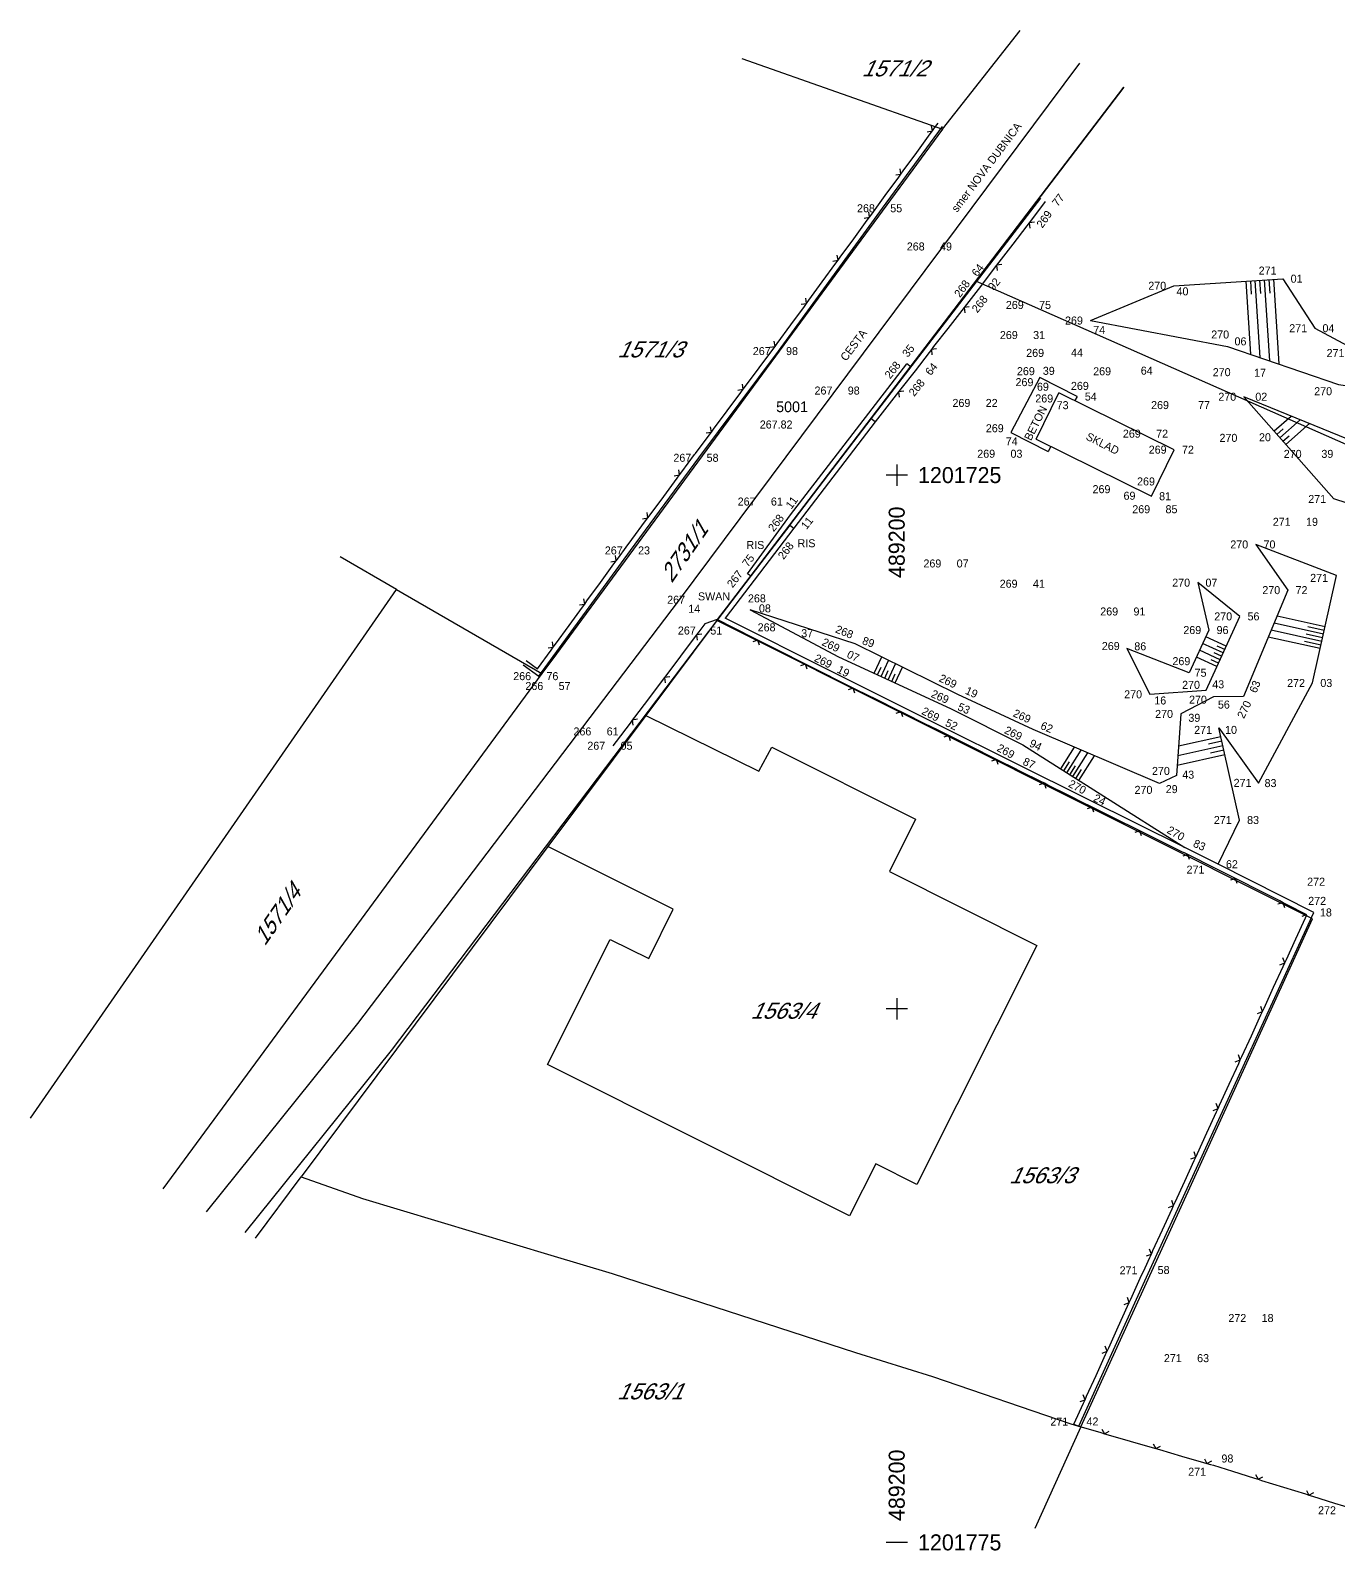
# Model space of a CAD drawing. Extents: x -489240.6 to -489147.5, y -1201783.9 to -1201704.2.
# Drawn here: x -489240.6 to -489179.3, y -1201775.4 to -1201704.2 of the extents above; entities that cross this region are included whole.
import ezdxf
from ezdxf.enums import TextEntityAlignment as Align

# ---------------------------------------------------------------- set-up
doc = ezdxf.new("R2010")
doc.units = 0
for name, pattern in [('4230', [0]), ('BODKOCIARKOVANA_2', [0]), ('DASHDOT', [0])]:
    doc.linetypes.add(name, pattern=pattern)
for name, color, linetype in [('10', 7, 'CONTINUOUS'), ('2', 7, 'CONTINUOUS'), ('21', 7, 'CONTINUOUS'), ('22', 7, 'CONTINUOUS'), ('30', 7, 'CONTINUOUS'), ('33', 7, 'CONTINUOUS'), ('34', 7, 'CONTINUOUS'), ('6', 7, 'CONTINUOUS')]:
    doc.layers.add(name, color=color, linetype=linetype)

msp = doc.modelspace()

# ---------------------------------------------------------------- linework, layer by layer
at = {"layer": '21', "color": 0, "linetype": 'CONTINUOUS'}
for p, q in [((-489198.327, -1201708.877), (-489198.363, -1201708.631)), ((-489198.327, -1201708.877), (-489198.222, -1201708.734)), ((-489198.222, -1201708.734), (-489198.064, -1201708.517)), ((-489199.063, -1201709.887), (-489198.431, -1201709.021)), ((-489198.573, -1201708.917), (-489198.327, -1201708.877)), ((-489198.431, -1201709.021), (-489198.327, -1201708.877)), ((-489199.695, -1201710.754), (-489199.063, -1201709.887)), ((-489199.8, -1201710.897), (-489199.837, -1201710.65)), ((-489199.8, -1201710.897), (-489199.695, -1201710.754)), ((-489200.537, -1201711.907), (-489199.905, -1201711.04)), ((-489200.046, -1201710.937), (-489199.8, -1201710.897)), ((-489199.905, -1201711.04), (-489199.8, -1201710.897)), ((-489201.169, -1201712.773), (-489200.537, -1201711.907)), ((-489193.04, -1201712.19), (-489193.692, -1201713.042)), ((-489201.519, -1201712.957), (-489201.273, -1201712.917)), ((-489201.378, -1201713.06), (-489201.273, -1201712.917)), ((-489201.273, -1201712.917), (-489201.31, -1201712.67)), ((-489201.273, -1201712.917), (-489201.169, -1201712.773)), ((-489202.01, -1201713.927), (-489201.378, -1201713.06)), ((-489193.908, -1201713.323), (-489194.56, -1201714.175)), ((-489193.8, -1201713.182), (-489193.908, -1201713.323)), ((-489193.692, -1201713.042), (-489193.8, -1201713.182)), ((-489193.553, -1201713.148), (-489193.8, -1201713.182)), ((-489193.8, -1201713.182), (-489193.769, -1201713.43)), ((-489202.642, -1201714.793), (-489202.01, -1201713.927)), ((-489194.56, -1201714.175), (-489195.212, -1201715.026)), ((-489203.483, -1201715.946), (-489202.851, -1201715.08)), ((-489202.993, -1201714.977), (-489202.747, -1201714.936)), ((-489202.851, -1201715.08), (-489202.747, -1201714.936)), ((-489202.747, -1201714.936), (-489202.783, -1201714.69)), ((-489202.747, -1201714.936), (-489202.642, -1201714.793)), ((-489195.212, -1201715.026), (-489195.32, -1201715.167)), ((-489195.073, -1201715.133), (-489195.32, -1201715.167)), ((-489195.428, -1201715.308), (-489196.08, -1201716.16)), ((-489195.32, -1201715.167), (-489195.428, -1201715.308)), ((-489195.32, -1201715.167), (-489195.289, -1201715.415)), ((-489204.115, -1201716.813), (-489203.483, -1201715.946)), ((-489204.956, -1201717.966), (-489204.324, -1201717.1)), ((-489204.466, -1201716.996), (-489204.22, -1201716.956)), ((-489204.324, -1201717.1), (-489204.22, -1201716.956)), ((-489204.22, -1201716.956), (-489204.257, -1201716.71)), ((-489204.22, -1201716.956), (-489204.115, -1201716.813)), ((-489196.954, -1201717.288), (-489197.611, -1201718.136)), ((-489196.845, -1201717.148), (-489196.954, -1201717.288)), ((-489196.737, -1201717.008), (-489196.845, -1201717.148)), ((-489196.598, -1201717.115), (-489196.845, -1201717.148)), ((-489196.845, -1201717.148), (-489196.816, -1201717.395)), ((-489205.589, -1201718.833), (-489204.956, -1201717.966)), ((-489197.611, -1201718.136), (-489198.268, -1201718.984)), ((-489206.439, -1201719.979), (-489205.798, -1201719.119)), ((-489205.693, -1201718.976), (-489205.73, -1201718.729)), ((-489205.693, -1201718.976), (-489205.589, -1201718.833)), ((-489198.485, -1201719.264), (-489199.142, -1201720.112)), ((-489198.377, -1201719.124), (-489198.485, -1201719.264)), ((-489198.268, -1201718.984), (-489198.377, -1201719.124)), ((-489198.13, -1201719.091), (-489198.377, -1201719.124)), ((-489198.377, -1201719.124), (-489198.347, -1201719.372)), ((-489207.079, -1201720.84), (-489206.439, -1201719.979)), ((-489199.142, -1201720.112), (-489199.799, -1201720.96)), ((-489199.325, -1201719.938), (-489199.52, -1201719.79)), ((-489207.185, -1201720.982), (-489207.219, -1201720.735)), ((-489207.185, -1201720.982), (-489207.079, -1201720.84)), ((-489207.931, -1201721.985), (-489207.291, -1201721.125)), ((-489207.431, -1201721.02), (-489207.185, -1201720.982)), ((-489207.291, -1201721.125), (-489207.185, -1201720.982)), ((-489200.017, -1201721.241), (-489200.674, -1201722.088)), ((-489199.908, -1201721.1), (-489200.017, -1201721.241)), ((-489199.799, -1201720.96), (-489199.908, -1201721.1)), ((-489199.661, -1201721.067), (-489199.908, -1201721.1)), ((-489199.908, -1201721.1), (-489199.878, -1201721.348)), ((-489191.55, -1201721.32), (-489191.65, -1201721.511)), ((-489208.571, -1201722.846), (-489207.931, -1201721.985)), ((-489200.674, -1201722.088), (-489201.002, -1201722.512)), ((-489208.923, -1201723.026), (-489208.677, -1201722.988)), ((-489208.783, -1201723.13), (-489208.677, -1201722.988)), ((-489208.677, -1201722.988), (-489208.712, -1201722.741)), ((-489208.677, -1201722.988), (-489208.571, -1201722.846)), ((-489201.002, -1201722.512), (-489204.81, -1201727.49)), ((-489201.002, -1201722.512), (-489201.2, -1201722.36)), ((-489209.423, -1201723.991), (-489208.783, -1201723.13)), ((-489192.78, -1201723.661), (-489192.9, -1201723.89)), ((-489210.413, -1201725.034), (-489210.167, -1201724.996)), ((-489210.272, -1201725.138), (-489210.167, -1201724.996)), ((-489210.167, -1201724.996), (-489210.202, -1201724.749)), ((-489210.167, -1201724.996), (-489210.061, -1201724.853)), ((-489210.91, -1201726.001), (-489210.272, -1201725.138)), ((-489211.548, -1201726.863), (-489210.91, -1201726.001)), ((-489212.397, -1201728.011), (-489211.759, -1201727.148)), ((-489211.9, -1201727.044), (-489211.653, -1201727.006)), ((-489211.759, -1201727.148), (-489211.653, -1201727.006)), ((-489211.653, -1201727.006), (-489211.688, -1201726.759)), ((-489211.653, -1201727.006), (-489211.548, -1201726.863)), ((-489205.01, -1201727.34), (-489208.41, -1201731.77)), ((-489204.81, -1201727.49), (-489208.03, -1201731.7)), ((-489205.01, -1201727.34), (-489204.81, -1201727.49)), ((-489213.871, -1201730.029), (-489213.24, -1201729.163)), ((-489213.381, -1201729.059), (-489213.135, -1201729.019)), ((-489213.24, -1201729.163), (-489213.135, -1201729.019)), ((-489213.135, -1201729.019), (-489213.172, -1201728.773)), ((-489213.135, -1201729.019), (-489213.031, -1201728.876)), ((-489214.503, -1201730.896), (-489213.871, -1201730.029)), ((-489206.841, -1201729.726), (-489206.98, -1201729.62)), ((-489214.607, -1201731.04), (-489214.644, -1201730.793)), ((-489215.343, -1201732.05), (-489214.712, -1201731.183)), ((-489214.853, -1201731.08), (-489214.607, -1201731.04)), ((-489214.712, -1201731.183), (-489214.607, -1201731.04)), ((-489214.607, -1201731.04), (-489214.503, -1201730.896)), ((-489215.975, -1201732.917), (-489215.343, -1201732.05)), ((-489207.617, -1201732.17), (-489208.41, -1201731.77)), ((-489206.659, -1201732.652), (-489207.617, -1201732.17)), ((-489216.079, -1201733.061), (-489216.116, -1201732.814)), ((-489216.079, -1201733.061), (-489215.975, -1201732.917)), ((-489209.476, -1201732.627), (-489210.122, -1201733.483)), ((-489209.369, -1201732.486), (-489209.476, -1201732.627)), ((-489209.262, -1201732.344), (-489209.369, -1201732.486)), ((-489209.123, -1201732.449), (-489209.369, -1201732.486)), ((-489209.369, -1201732.486), (-489209.336, -1201732.733)), ((-489206.501, -1201732.732), (-489206.738, -1201732.809)), ((-489206.501, -1201732.732), (-489206.659, -1201732.652)), ((-489206.421, -1201732.968), (-489206.501, -1201732.732)), ((-489206.342, -1201732.812), (-489206.501, -1201732.732)), ((-489205.385, -1201733.295), (-489206.342, -1201732.812)), ((-489216.815, -1201734.071), (-489216.184, -1201733.204)), ((-489216.325, -1201733.101), (-489216.079, -1201733.061)), ((-489216.184, -1201733.204), (-489216.079, -1201733.061)), ((-489210.122, -1201733.483), (-489210.768, -1201734.339)), ((-489204.427, -1201733.778), (-489205.385, -1201733.295)), ((-489217.492, -1201733.888), (-489216.76, -1201734.42)), ((-489217.344, -1201733.685), (-489216.815, -1201734.071)), ((-489210.768, -1201734.339), (-489210.875, -1201734.481)), ((-489204.268, -1201733.858), (-489204.506, -1201733.934)), ((-489204.268, -1201733.858), (-489204.427, -1201733.778)), ((-489204.189, -1201734.094), (-489204.268, -1201733.858)), ((-489204.11, -1201733.937), (-489204.268, -1201733.858)), ((-489203.152, -1201734.42), (-489204.11, -1201733.937)), ((-489210.982, -1201734.623), (-489211.628, -1201735.479)), ((-489210.875, -1201734.481), (-489210.982, -1201734.623)), ((-489210.629, -1201734.445), (-489210.875, -1201734.481)), ((-489210.875, -1201734.481), (-489210.843, -1201734.728)), ((-489202.033, -1201734.978), (-489202.27, -1201735.055)), ((-489202.033, -1201734.978), (-489202.192, -1201734.899)), ((-489201.953, -1201735.213), (-489202.033, -1201734.978)), ((-489201.875, -1201735.057), (-489202.033, -1201734.978)), ((-489200.915, -1201735.535), (-489201.875, -1201735.057)), ((-489211.628, -1201735.479), (-489212.274, -1201736.335)), ((-489199.955, -1201736.013), (-489200.915, -1201735.535)), ((-489212.381, -1201736.476), (-489212.488, -1201736.618)), ((-489212.274, -1201736.335), (-489212.381, -1201736.476)), ((-489212.135, -1201736.44), (-489212.381, -1201736.476)), ((-489212.381, -1201736.476), (-489212.349, -1201736.723)), ((-489199.796, -1201736.092), (-489200.033, -1201736.17)), ((-489199.796, -1201736.092), (-489199.955, -1201736.013)), ((-489199.715, -1201736.328), (-489199.796, -1201736.092)), ((-489199.637, -1201736.171), (-489199.796, -1201736.092)), ((-489198.677, -1201736.649), (-489199.637, -1201736.171)), ((-489212.488, -1201736.618), (-489213.135, -1201737.474)), ((-489197.558, -1201737.207), (-489197.795, -1201737.284)), ((-489197.558, -1201737.207), (-489197.717, -1201737.128)), ((-489197.477, -1201737.443), (-489197.558, -1201737.207)), ((-489197.399, -1201737.286), (-489197.558, -1201737.207)), ((-489213.135, -1201737.474), (-489213.29, -1201737.68)), ((-489196.439, -1201737.765), (-489197.399, -1201737.286)), ((-489195.479, -1201738.243), (-489196.439, -1201737.765)), ((-489195.321, -1201738.322), (-489195.558, -1201738.4)), ((-489195.321, -1201738.322), (-489195.479, -1201738.243)), ((-489195.24, -1201738.558), (-489195.321, -1201738.322)), ((-489195.162, -1201738.402), (-489195.321, -1201738.322)), ((-489193.244, -1201739.362), (-489194.202, -1201738.881)), ((-489193.085, -1201739.441), (-489193.244, -1201739.362)), ((-489193.085, -1201739.441), (-489193.322, -1201739.518)), ((-489193.005, -1201739.677), (-489193.085, -1201739.441)), ((-489192.926, -1201739.521), (-489193.085, -1201739.441)), ((-489191.968, -1201740.002), (-489192.926, -1201739.521)), ((-489190.849, -1201740.56), (-489191.086, -1201740.638)), ((-489190.849, -1201740.56), (-489191.008, -1201740.482)), ((-489190.768, -1201740.796), (-489190.849, -1201740.56)), ((-489190.69, -1201740.639), (-489190.849, -1201740.56)), ((-489189.729, -1201741.115), (-489190.69, -1201740.639)), ((-489188.768, -1201741.592), (-489189.729, -1201741.115)), ((-489184.94, -1201743.23), (-489183.95, -1201741.16)), ((-489188.609, -1201741.671), (-489188.846, -1201741.749)), ((-489188.609, -1201741.671), (-489188.768, -1201741.592)), ((-489188.528, -1201741.906), (-489188.609, -1201741.671)), ((-489188.45, -1201741.749), (-489188.609, -1201741.671)), ((-489187.489, -1201742.226), (-489188.45, -1201741.749)), ((-489186.37, -1201742.781), (-489186.606, -1201742.859)), ((-489186.37, -1201742.781), (-489186.529, -1201742.702)), ((-489186.288, -1201743.017), (-489186.37, -1201742.781)), ((-489186.211, -1201742.86), (-489186.37, -1201742.781)), ((-489185.25, -1201743.337), (-489186.211, -1201742.86)), ((-489184.135, -1201743.901), (-489184.372, -1201743.977)), ((-489184.135, -1201743.901), (-489184.293, -1201743.821)), ((-489184.056, -1201744.138), (-489184.135, -1201743.901)), ((-489183.976, -1201743.982), (-489184.135, -1201743.901)), ((-489183.02, -1201744.467), (-489183.976, -1201743.982)), ((-489182.064, -1201744.953), (-489183.02, -1201744.467)), ((-489181.906, -1201745.033), (-489182.143, -1201745.109)), ((-489181.906, -1201745.033), (-489182.064, -1201744.953)), ((-489181.827, -1201745.269), (-489181.906, -1201745.033)), ((-489181.747, -1201745.113), (-489181.906, -1201745.033)), ((-489180.791, -1201745.599), (-489181.747, -1201745.113)), ((-489181.304, -1201746.719), (-489180.857, -1201745.744)), ((-489181.017, -1201745.671), (-489180.807, -1201745.592)), ((-489180.857, -1201745.744), (-489180.791, -1201745.599)), ((-489181.751, -1201747.694), (-489181.304, -1201746.719)), ((-489182.058, -1201747.944), (-489181.825, -1201747.855)), ((-489181.825, -1201747.855), (-489181.91, -1201747.621)), ((-489181.899, -1201748.017), (-489181.825, -1201747.855)), ((-489181.825, -1201747.855), (-489181.751, -1201747.694)), ((-489182.346, -1201748.992), (-489181.899, -1201748.017)), ((-489182.792, -1201749.967), (-489182.346, -1201748.992)), ((-489182.866, -1201750.128), (-489182.951, -1201749.894)), ((-489182.866, -1201750.128), (-489182.792, -1201749.967)), ((-489183.387, -1201751.265), (-489182.94, -1201750.29)), ((-489183.099, -1201750.217), (-489182.866, -1201750.128)), ((-489182.94, -1201750.29), (-489182.866, -1201750.128)), ((-489183.834, -1201752.24), (-489183.387, -1201751.265)), ((-489183.908, -1201752.401), (-489183.993, -1201752.167)), ((-489184.428, -1201753.537), (-489183.982, -1201752.562)), ((-489184.141, -1201752.49), (-489183.908, -1201752.401)), ((-489183.982, -1201752.562), (-489183.908, -1201752.401)), ((-489183.908, -1201752.401), (-489183.834, -1201752.24)), ((-489184.875, -1201754.512), (-489184.428, -1201753.537)), ((-489185.47, -1201755.81), (-489185.023, -1201754.835)), ((-489185.182, -1201754.762), (-489184.949, -1201754.674)), ((-489184.949, -1201754.674), (-489185.034, -1201754.44)), ((-489185.023, -1201754.835), (-489184.949, -1201754.674)), ((-489184.949, -1201754.674), (-489184.875, -1201754.512)), ((-489185.916, -1201756.785), (-489185.47, -1201755.81)), ((-489186.511, -1201758.083), (-489186.064, -1201757.108)), ((-489186.223, -1201757.035), (-489185.99, -1201756.947)), ((-489185.99, -1201756.947), (-489186.075, -1201756.712)), ((-489186.064, -1201757.108), (-489185.99, -1201756.947)), ((-489185.99, -1201756.947), (-489185.916, -1201756.785)), ((-489186.958, -1201759.058), (-489186.511, -1201758.083)), ((-489187.265, -1201759.308), (-489187.032, -1201759.219)), ((-489187.032, -1201759.219), (-489187.117, -1201758.985)), ((-489187.106, -1201759.381), (-489187.032, -1201759.219)), ((-489187.032, -1201759.219), (-489186.958, -1201759.058)), ((-489187.552, -1201760.356), (-489187.106, -1201759.381)), ((-489187.999, -1201761.331), (-489187.552, -1201760.356)), ((-489188.073, -1201761.492), (-489188.158, -1201761.258)), ((-489188.073, -1201761.492), (-489187.999, -1201761.331)), ((-489188.306, -1201761.581), (-489188.073, -1201761.492)), ((-489188.147, -1201761.654), (-489188.073, -1201761.492)), ((-489189.036, -1201763.605), (-489188.592, -1201762.629)), ((-489189.11, -1201763.767), (-489189.196, -1201763.533)), ((-489189.628, -1201764.905), (-489189.183, -1201763.929)), ((-489189.343, -1201763.856), (-489189.11, -1201763.767)), ((-489189.183, -1201763.929), (-489189.11, -1201763.767)), ((-489189.11, -1201763.767), (-489189.036, -1201763.605)), ((-489190.072, -1201765.881), (-489189.628, -1201764.905)), ((-489190.663, -1201767.18), (-489190.219, -1201766.204)), ((-489190.378, -1201766.132), (-489190.145, -1201766.043)), ((-489190.145, -1201766.043), (-489190.231, -1201765.809)), ((-489190.219, -1201766.204), (-489190.145, -1201766.043)), ((-489190.145, -1201766.043), (-489190.072, -1201765.881)), ((-489191.107, -1201768.157), (-489190.663, -1201767.18)), ((-489191.698, -1201769.456), (-489191.254, -1201768.48)), ((-489191.413, -1201768.407), (-489191.18, -1201768.318)), ((-489191.18, -1201768.318), (-489191.266, -1201768.084)), ((-489191.254, -1201768.48), (-489191.18, -1201768.318)), ((-489191.18, -1201768.318), (-489191.107, -1201768.157)), ((-489191.698, -1201769.456), (-489191.47, -1201769.56)), ((-489191.47, -1201769.56), (-489190.44, -1201769.859)), ((-489190.44, -1201769.859), (-489190.27, -1201769.909)), ((-489190.391, -1201769.691), (-489190.27, -1201769.909)), ((-489190.27, -1201769.909), (-489190.05, -1201769.79)), ((-489190.27, -1201769.909), (-489190.099, -1201769.958)), ((-489190.099, -1201769.958), (-489189.069, -1201770.257)), ((-489189.069, -1201770.257), (-489188.039, -1201770.557)), ((-489188.039, -1201770.557), (-489187.869, -1201770.606)), ((-489187.99, -1201770.388), (-489187.869, -1201770.606)), ((-489187.869, -1201770.606), (-489187.65, -1201770.488)), ((-489187.869, -1201770.606), (-489187.698, -1201770.656)), ((-489187.698, -1201770.656), (-489186.668, -1201770.955)), ((-489186.668, -1201770.955), (-489185.639, -1201771.254)), ((-489185.639, -1201771.254), (-489185.468, -1201771.303)), ((-489185.59, -1201771.086), (-489185.468, -1201771.303)), ((-489185.468, -1201771.303), (-489185.249, -1201771.185)), ((-489185.468, -1201771.303), (-489185.298, -1201771.353)), ((-489184.273, -1201771.669), (-489183.249, -1201771.988)), ((-489183.249, -1201771.988), (-489183.079, -1201772.041)), ((-489183.197, -1201771.821), (-489183.079, -1201772.041)), ((-489183.079, -1201772.041), (-489182.858, -1201771.927)), ((-489183.079, -1201772.041), (-489182.91, -1201772.094)), ((-489182.91, -1201772.094), (-489181.886, -1201772.413)), ((-489181.886, -1201772.413), (-489180.862, -1201772.732)), ((-489180.862, -1201772.732), (-489180.693, -1201772.785)), ((-489180.81, -1201772.565), (-489180.693, -1201772.785)), ((-489180.693, -1201772.785), (-489180.471, -1201772.67)), ((-489180.693, -1201772.785), (-489180.523, -1201772.837)), ((-489180.523, -1201772.837), (-489179.499, -1201773.156))]:
    msp.add_line(p, q, dxfattribs=at)
at = {"layer": '21', "color": 0, "linetype": '4230'}
msp.add_line((-489205.01, -1201727.34), (-489201.2, -1201722.36), dxfattribs=at)
at = {"layer": '21', "color": 0, "linetype": 'CONTINUOUS'}
for points in [[(-489216.76, -1201734.42), (-489212.47, -1201728.53), (-489209.26, -1201724.19), (-489205.54, -1201719.19), (-489200.66, -1201712.5), (-489197.862, -1201708.664)], [(-489201.2, -1201722.36), (-489196.26, -1201715.95), (-489193.25, -1201712.028)], [(-489190.92, -1201717.76), (-489187.02, -1201716.13), (-489181.91, -1201715.8), (-489180.42, -1201718.12), (-489178.67, -1201719.05), (-489176.27, -1201719), (-489172.51, -1201721.08), (-489173.64, -1201725.69), (-489174.81, -1201727.65), (-489179.53, -1201726.12), (-489183.74, -1201721.33)], [(-489196.08, -1201716.16), (-489196.08, -1201716.16), (-489196.737, -1201717.008)], [(-489190.92, -1201717.76), (-489184.51, -1201718.97), (-489179.31, -1201720.75), (-489175.89, -1201721.25), (-489178.42, -1201723.51), (-489183.74, -1201721.33)], [(-489205.939, -1201719.014), (-489205.808, -1201718.994), (-489205.693, -1201718.976)], [(-489205.798, -1201719.119), (-489205.742, -1201719.043), (-489205.693, -1201718.976)], [(-489206.98, -1201729.62), (-489204.98, -1201726.87), (-489199.52, -1201719.79)], [(-489191.55, -1201721.32), (-489193.3, -1201720.43), (-489194.65, -1201723), (-489192.9, -1201723.89)], [(-489210.061, -1201724.853), (-489209.462, -1201724.043), (-489209.423, -1201723.991)], [(-489213.031, -1201728.876), (-489212.672, -1201728.383), (-489212.397, -1201728.011)], [(-489183.18, -1201728.25), (-489181.68, -1201730.39), (-489183.76, -1201735.38), (-489185.16, -1201735.39), (-489186.7, -1201736.19), (-489186.89, -1201739.07), (-489187.69, -1201739.45)], [(-489183.06, -1201739.43), (-489180.52, -1201734.74), (-489179.41, -1201729.7), (-489183.18, -1201728.25)], [(-489189.22, -1201733.13), (-489188.15, -1201735.27), (-489185.51, -1201735.08), (-489183.93, -1201731.62), (-489185.9, -1201730.04)], [(-489185.9, -1201730.04), (-489185.38, -1201732.26), (-489186.3, -1201734.26), (-489189.22, -1201733.13)], [(-489187.69, -1201739.45), (-489193.61, -1201736.92), (-489197.14, -1201735.28), (-489201.95, -1201732.9), (-489206.86, -1201731.32)], [(-489206.86, -1201731.32), (-489202.72, -1201733.51), (-489197.48, -1201735.94), (-489194.09, -1201737.64), (-489186.51, -1201742.45)], [(-489208.41, -1201731.77), (-489208.98, -1201731.97), (-489209.262, -1201732.344)], [(-489180.47, -1201745.5), (-489184.94, -1201743.23), (-489186.51, -1201742.45), (-489191.07, -1201740.19), (-489194.42, -1201738.51), (-489197.99, -1201736.73), (-489202.99, -1201734.24), (-489208.03, -1201731.7)], [(-489202.192, -1201734.899), (-489203.095, -1201734.449), (-489203.152, -1201734.42)], [(-489197.717, -1201737.128), (-489198.095, -1201736.939), (-489198.677, -1201736.649)], [(-489183.95, -1201741.16), (-489184.92, -1201736.84), (-489183.06, -1201739.43)], [(-489194.202, -1201738.881), (-489194.525, -1201738.719), (-489195.162, -1201738.402)], [(-489191.008, -1201740.482), (-489191.175, -1201740.399), (-489191.968, -1201740.002)], [(-489186.529, -1201742.702), (-489186.615, -1201742.659), (-489187.489, -1201742.226)], [(-489184.293, -1201743.821), (-489185.045, -1201743.439), (-489185.25, -1201743.337)], [(-489191.47, -1201769.56), (-489188.14, -1201762.24), (-489180.47, -1201745.5)], [(-489188.592, -1201762.629), (-489188.368, -1201762.136), (-489188.147, -1201761.654)], [(-489185.298, -1201771.353), (-489185.17, -1201771.39), (-489184.273, -1201771.669)], [(-489179.499, -1201773.156), (-489179.07, -1201773.29), (-489178.48, -1201773.49)]]:
    msp.add_lwpolyline(points, dxfattribs=at)
at = {"layer": '22', "color": 0, "linetype": 'CONTINUOUS'}
for q in [(-489192.4, -1201721.14), (-489188.07, -1201725.99)]:
    msp.add_line((-489193.47, -1201723.32), q, dxfattribs=at)
msp.add_lwpolyline([(-489188.07, -1201725.99), (-489187, -1201723.81), (-489192.4, -1201721.14)], dxfattribs=at)
at = {"layer": '30', "color": 0, "linetype": 'CONTINUOUS'}
for p, q in [((-489183.006, -1201715.871), (-489182.965, -1201716.501)), ((-489182.79, -1201715.857), (-489182.544, -1201719.643)), ((-489182.574, -1201715.843), (-489182.533, -1201716.473)), ((-489182.358, -1201715.829), (-489182.101, -1201719.795)), ((-489183.653, -1201715.913), (-489183.431, -1201719.339)), ((-489183.437, -1201715.899), (-489183.396, -1201716.529)), ((-489183.221, -1201715.885), (-489182.987, -1201719.491)), ((-489182.33, -1201722.935), (-489181.534, -1201722.234)), ((-489182.191, -1201723.093), (-489181.903, -1201722.839)), ((-489182.052, -1201723.25), (-489181.101, -1201722.412)), ((-489181.774, -1201723.566), (-489180.666, -1201722.59)), ((-489181.913, -1201723.408), (-489181.625, -1201723.154)), ((-489180.015, -1201732.447), (-489182.325, -1201731.938)), ((-489179.94, -1201732.104), (-489182.188, -1201731.608)), ((-489179.977, -1201732.276), (-489180.744, -1201732.107)), ((-489184.712, -1201733.333), (-489185.672, -1201732.895)), ((-489184.568, -1201733.017), (-489185.527, -1201732.579)), ((-489180.166, -1201733.132), (-489182.599, -1201732.596)), ((-489180.09, -1201732.79), (-489182.462, -1201732.267)), ((-489180.128, -1201732.961), (-489180.895, -1201732.792)), ((-489180.053, -1201732.618), (-489180.819, -1201732.449)), ((-489201.055, -1201734.282), (-489200.701, -1201733.518)), ((-489185.001, -1201733.965), (-489185.962, -1201733.526)), ((-489184.857, -1201733.649), (-489185.817, -1201733.21)), ((-489184.929, -1201733.807), (-489185.278, -1201733.648)), ((-489184.784, -1201733.491), (-489185.133, -1201733.332)), ((-489184.64, -1201733.175), (-489184.989, -1201733.016)), ((-489200.891, -1201734.358), (-489200.725, -1201734)), ((-489200.727, -1201734.434), (-489200.377, -1201733.679)), ((-489200.562, -1201734.51), (-489200.396, -1201734.152)), ((-489200.398, -1201734.587), (-489200.051, -1201733.84)), ((-489200.234, -1201734.663), (-489200.068, -1201734.305)), ((-489200.07, -1201734.739), (-489199.727, -1201734)), ((-489192.311, -1201738.769), (-489191.665, -1201737.751)), ((-489192.03, -1201738.948), (-489191.355, -1201737.884)), ((-489184.731, -1201737.682), (-489186.83, -1201738.154)), ((-489184.826, -1201737.259), (-489186.8, -1201737.703)), ((-489184.778, -1201737.47), (-489185.399, -1201737.61)), ((-489184.684, -1201737.893), (-489185.304, -1201738.032)), ((-489192.17, -1201738.858), (-489191.902, -1201738.435)), ((-489191.889, -1201739.037), (-489191.62, -1201738.614)), ((-489191.748, -1201739.126), (-489191.044, -1201738.017)), ((-489191.466, -1201739.305), (-489190.733, -1201738.15)), ((-489184.636, -1201738.104), (-489186.859, -1201738.604)), ((-489191.607, -1201739.216), (-489191.339, -1201738.793))]:
    msp.add_line(p, q, dxfattribs=at)
at = {"layer": '33', "color": 0, "linetype": 'CONTINUOUS'}
for p, q in [((-489199.5, -1201725), (-489200.5, -1201725)), ((-489200, -1201724.5), (-489200, -1201725.5)), ((-489199.5, -1201750), (-489200.5, -1201750)), ((-489200, -1201749.5), (-489200, -1201750.5)), ((-489199.5, -1201775), (-489200.5, -1201775))]:
    msp.add_line(p, q, dxfattribs=at)
at = {"layer": '34', "color": 0, "linetype": 'CONTINUOUS'}
for p, q in [((-489197.86, -1201708.8), (-489194.22, -1201704.168)), ((-489207.251, -1201705.479), (-489197.86, -1201708.8)), ((-489208.43, -1201731.81), (-489189.355, -1201706.827)), ((-489197.86, -1201708.8), (-489216.15, -1201733.67)), ((-489156.52, -1201733.49), (-489196.29, -1201715.91)), ((-489223.42, -1201730.36), (-489226.061, -1201728.836)), ((-489240.567, -1201755.124), (-489223.42, -1201730.36)), ((-489223.42, -1201730.36), (-489216.61, -1201734.29)), ((-489208.43, -1201731.81), (-489211.75, -1201736.27)), ((-489180.53, -1201745.79), (-489208.43, -1201731.81)), ((-489216.15, -1201733.67), (-489216.61, -1201734.29)), ((-489216.61, -1201734.29), (-489234.365, -1201758.432)), ((-489211.75, -1201736.27), (-489216.33, -1201742.4)), ((-489211.75, -1201736.27), (-489206.45, -1201738.87)), ((-489206.45, -1201738.87), (-489205.85, -1201737.75)), ((-489205.85, -1201737.75), (-489199.12, -1201741.12)), ((-489199.12, -1201741.12), (-489200.34, -1201743.57)), ((-489216.33, -1201742.4), (-489227.88, -1201757.88)), ((-489210.47, -1201745.34), (-489216.33, -1201742.4)), ((-489200.34, -1201743.57), (-489193.43, -1201747.04)), ((-489211.6, -1201747.64), (-489210.47, -1201745.34)), ((-489191.37, -1201769.59), (-489180.53, -1201745.79)), ((-489216.35, -1201752.61), (-489213.41, -1201746.76)), ((-489213.41, -1201746.76), (-489211.6, -1201747.64)), ((-489193.43, -1201747.04), (-489199.05, -1201758.24)), ((-489202.21, -1201759.7), (-489216.35, -1201752.61)), ((-489230.019, -1201760.75), (-489227.88, -1201757.88)), ((-489227.88, -1201757.88), (-489225.02, -1201758.89)), ((-489200.98, -1201757.26), (-489202.21, -1201759.7)), ((-489199.05, -1201758.24), (-489200.98, -1201757.26)), ((-489225.02, -1201758.89), (-489216.2, -1201761.54)), ((-489216.2, -1201761.54), (-489213.32, -1201762.41)), ((-489213.32, -1201762.41), (-489201.93, -1201766.1)), ((-489201.93, -1201766.1), (-489198.33, -1201767.23)), ((-489198.33, -1201767.23), (-489191.85, -1201769.44)), ((-489191.37, -1201769.59), (-489193.537, -1201774.347)), ((-489191.85, -1201769.44), (-489191.37, -1201769.59))]:
    msp.add_line(p, q, dxfattribs=at)
at = {"layer": '34', "color": 0, "linetype": 'DASHDOT'}
for p, q in [((-489210.22, -1201730.91), (-489191.424, -1201705.696)), ((-489225.23, -1201750.69), (-489210.22, -1201730.91)), ((-489232.322, -1201759.522), (-489225.23, -1201750.69))]:
    msp.add_line(p, q, dxfattribs=at)
at = {"layer": '34', "color": 0, "linetype": 'BODKOCIARKOVANA_2'}
for p, q in [((-489189.355, -1201706.827), (-489208.43, -1201731.81)), ((-489208.43, -1201731.81), (-489223.67, -1201751.95)), ((-489223.67, -1201751.95), (-489230.527, -1201760.479))]:
    msp.add_line(p, q, dxfattribs=at)

# ---------------------------------------------------------------- texts
at = {"layer": '10', "color": 0, "linetype": 'CONTINUOUS'}
for s, rotation, p in [('smer NOVA DUBNICA', 53.06479, (-489195.797, -1201710.578)), ('CESTA', 53.06479, (-489202.017, -1201718.91)), ('BETON', 63.55517, (-489193.494, -1201722.564)), ('SKLAD', 333.21793, (-489190.353, -1201723.523)), ('RIS', 360, (-489206.616, -1201728.274)), ('RIS', 360, (-489204.222, -1201728.193)), ('SWAN', 360, (-489208.553, -1201730.683))]:
    msp.add_text(s, height=0.375, rotation=rotation, dxfattribs=at).set_placement(p, align=Align.MIDDLE)
at = {"layer": '2', "color": 0, "linetype": 'CONTINUOUS'}
msp.add_text('5001', height=0.5, dxfattribs=at).set_placement((-489205.643, -1201722.052))
at = {"layer": '33', "color": 0, "linetype": 'CONTINUOUS'}
for s, p in [('1201725', (-489199, -1201725)), ('1201775', (-489199, -1201775))]:
    msp.add_text(s, height=0.75, dxfattribs=at).set_placement(p, align=Align.MIDDLE_LEFT)
for p in [(-489200, -1201729.822), (-489200, -1201774)]:
    msp.add_text('489200', height=0.75, rotation=90, dxfattribs=at).set_placement(p, align=Align.MIDDLE_LEFT)
at = {"layer": '34', "color": 0, "linetype": 'CONTINUOUS', "oblique": 25.5}
for s, p in [('1571/2', (-489201.647, -1201706.322)), ('1571/3', (-489213.089, -1201719.488)), ('1563/4', (-489206.853, -1201750.47)), ('1563/3', (-489194.748, -1201758.178)), ('1563/1', (-489213.106, -1201768.3))]:
    msp.add_text(s, height=0.75, dxfattribs=at).set_placement(p)
for s, p in [('2731/1', (-489210.536, -1201730.095)), ('1571/4', (-489229.589, -1201747.095))]:
    msp.add_text(s, height=0.75, rotation=55.301, dxfattribs=at).set_placement(p)
at = {"layer": '6', "color": 0, "linetype": 'CONTINUOUS'}
for s, p in [('268', (-489201.02, -1201712.5)), ('268', (-489198.69, -1201714.29)), ('271', (-489182.211, -1201715.42)), ('270', (-489187.38, -1201716.13)), ('269', (-489194.05, -1201717.03)), ('269', (-489191.28, -1201717.76)), ('271', (-489180.78, -1201718.12)), ('269', (-489194.33, -1201718.44)), ('270', (-489184.432, -1201718.414)), ('267', (-489205.9, -1201719.19)), ('269', (-489193.097, -1201719.275)), ('271', (-489179.03, -1201719.283)), ('269', (-489193.532, -1201720.132)), ('269', (-489189.961, -1201720.138)), ('270', (-489184.362, -1201720.179)), ('267', (-489203.01, -1201721.04)), ('269', (-489193.598, -1201720.646)), ('269', (-489191.003, -1201720.822)), ('269', (-489196.55, -1201721.62)), ('269', (-489192.672, -1201721.411)), ('269', (-489187.249, -1201721.72)), ('270', (-489184.1, -1201721.33)), ('270', (-489179.611, -1201721.072)), ('269', (-489194.988, -1201722.806)), ('269', (-489188.57, -1201723.06)), ('269', (-489187.36, -1201723.81)), ('270', (-489184.045, -1201723.256)), ('267', (-489209.62, -1201724.19)), ('269', (-489195.39, -1201724)), ('270', (-489181.037, -1201724.007)), ('269', (-489187.906, -1201725.298)), ('269', (-489189.99, -1201725.66)), ('267', (-489206.61, -1201726.24)), ('269', (-489188.13, -1201726.6)), ('271', (-489179.89, -1201726.12)), ('271', (-489181.55, -1201727.19)), ('267', (-489212.83, -1201728.53)), ('270', (-489183.54, -1201728.25)), ('269', (-489197.91, -1201729.14)), ('269', (-489194.34, -1201730.09)), ('270', (-489186.26, -1201730.04)), ('271', (-489179.8, -1201729.817)), ('267', (-489209.91, -1201730.84)), ('268', (-489206.128, -1201730.776)), ('270', (-489182.04, -1201730.39)), ('269', (-489189.63, -1201731.39)), ('270', (-489184.29, -1201731.62)), ('267', (-489209.409, -1201732.283)), ('268', (-489205.674, -1201732.133)), ('269', (-489185.74, -1201732.26)), ('269', (-489189.556, -1201733.009)), ('269', (-489186.25, -1201733.717)), ('266', (-489217.12, -1201734.42)), ('266', (-489216.55, -1201734.88)), ('270', (-489188.51, -1201735.27)), ('270', (-489185.797, -1201734.827)), ('272', (-489180.88, -1201734.74)), ('270', (-489185.472, -1201735.522)), ('270', (-489187.06, -1201736.19)), ('266', (-489214.3, -1201737.01)), ('271', (-489185.232, -1201736.936)), ('267', (-489213.65, -1201737.68)), ('270', (-489187.207, -1201738.86)), ('271', (-489183.384, -1201739.418)), ('270', (-489188.024, -1201739.747)), ('271', (-489184.31, -1201741.16)), ('271', (-489185.589, -1201743.484)), ('272', (-489179.94, -1201744.05)), ('272', (-489179.891, -1201744.947)), ('271', (-489188.724, -1201762.255)), ('272', (-489183.63, -1201764.49)), ('271', (-489186.65, -1201766.37)), ('271', (-489191.968, -1201769.345)), ('271', (-489185.511, -1201771.69)), ('272', (-489179.43, -1201773.496))]:
    msp.add_text(s, height=0.375, dxfattribs=at).set_placement(p, align=Align.MIDDLE_RIGHT)
for s, p in [('55', (-489200.3, -1201712.5)), ('49', (-489197.97, -1201714.29)), ('01', (-489181.55, -1201715.8)), ('40', (-489186.894, -1201716.393)), ('75', (-489193.33, -1201717.03)), ('04', (-489180.06, -1201718.12)), ('31', (-489193.61, -1201718.44)), ('74', (-489190.794, -1201718.199)), ('06', (-489184.179, -1201718.736)), ('98', (-489205.18, -1201719.19)), ('44', (-489191.832, -1201719.26)), ('39', (-489193.156, -1201720.117)), ('64', (-489188.57, -1201720.107)), ('17', (-489183.262, -1201720.208)), ('98', (-489202.29, -1201721.04)), ('69', (-489193.432, -1201720.861)), ('22', (-489195.83, -1201721.62)), ('73', (-489192.507, -1201721.725)), ('54', (-489191.19, -1201721.32)), ('77', (-489185.885, -1201721.72)), ('02', (-489183.205, -1201721.33)), ('267.82', (-489206.412, -1201722.631)), ('72', (-489187.85, -1201723.06)), ('74', (-489194.892, -1201723.418)), ('72', (-489186.64, -1201723.81)), ('20', (-489183.033, -1201723.227)), ('58', (-489208.9, -1201724.19)), ('03', (-489194.67, -1201724)), ('39', (-489180.111, -1201724.007)), ('69', (-489189.377, -1201725.968)), ('81', (-489187.71, -1201725.99)), ('61', (-489205.89, -1201726.24)), ('85', (-489187.41, -1201726.6)), ('19', (-489180.83, -1201727.19)), ('23', (-489212.11, -1201728.53)), ('70', (-489182.82, -1201728.25)), ('07', (-489197.19, -1201729.14)), ('41', (-489193.62, -1201730.09)), ('07', (-489185.54, -1201730.04)), ('72', (-489181.32, -1201730.39)), ('14', (-489209.76, -1201731.263)), ('08', (-489206.45, -1201731.245)), ('91', (-489188.91, -1201731.39)), ('56', (-489183.57, -1201731.62)), ('51', (-489208.726, -1201732.284)), ('37', (-489204.47, -1201732.409)), ('96', (-489185.02, -1201732.26)), ('86', (-489188.872, -1201733.021)), ('76', (-489216.4, -1201734.42)), ('75', (-489186.049, -1201734.26)), ('57', (-489215.83, -1201734.88)), ('43', (-489185.222, -1201734.803)), ('03', (-489180.16, -1201734.74)), ('16', (-489187.935, -1201735.56)), ('56', (-489184.957, -1201735.752)), ('39', (-489186.34, -1201736.371)), ('61', (-489213.58, -1201737.01)), ('10', (-489184.621, -1201736.937)), ('05', (-489212.93, -1201737.68)), ('43', (-489186.626, -1201739.035)), ('83', (-489182.772, -1201739.43)), ('29', (-489187.4, -1201739.712)), ('83', (-489183.59, -1201741.16)), ('62', (-489184.58, -1201743.23)), ('18', (-489180.178, -1201745.49)), ('58', (-489187.78, -1201762.24)), ('18', (-489182.91, -1201764.49)), ('63', (-489185.93, -1201766.37)), ('42', (-489191.11, -1201769.336)), ('98', (-489184.791, -1201771.071))]:
    msp.add_text(s, height=0.375, dxfattribs=at).set_placement(p, align=Align.MIDDLE_LEFT)
for s, rotation, p in [('77', 52.58308, (-489192.605, -1201712.337)), ('64', 53.12375, (-489196.373, -1201715.621)), ('92', 50.86107, (-489195.615, -1201716.27)), ('35', 51.88589, (-489199.628, -1201719.396)), ('64', 51.03667, (-489198.554, -1201720.248)), ('11', 53.09499, (-489205.086, -1201726.509)), ('11', 52.24548, (-489204.371, -1201727.465)), ('75', 53.16219, (-489207.118, -1201729.227)), ('89', 340.46746, (-489201.586, -1201732.732)), ('07', 334.61591, (-489202.289, -1201733.36)), ('19', 332.93148, (-489202.744, -1201734.065)), ('19', 335.47652, (-489196.745, -1201735.061)), ('63', 67.49384, (-489183.333, -1201735.168)), ('53', 336.90988, (-489197.106, -1201735.824)), ('52', 334.88926, (-489197.681, -1201736.566)), ('62', 337.44543, (-489193.226, -1201736.707)), ('94', 333.92103, (-489193.74, -1201737.524)), ('87', 335.60568, (-489194.05, -1201738.385)), ('24', 334.54477, (-489190.745, -1201740.09)), ('83', 335.88898, (-489186.076, -1201742.22))]:
    msp.add_text(s, height=0.375, rotation=rotation, dxfattribs=at).set_placement(p, align=Align.MIDDLE_LEFT)
for s, rotation, p in [('269', 54.82118, (-489192.849, -1201712.667)), ('268', 53.7845, (-489196.692, -1201715.925)), ('268', 52.07222, (-489195.855, -1201716.654)), ('268', 51.92179, (-489199.934, -1201719.744)), ('268', 51.08541, (-489198.799, -1201720.576)), ('268', 52.49586, (-489205.397, -1201726.906)), ('268', 53.15836, (-489204.942, -1201728.205)), ('267', 52.6384, (-489207.324, -1201729.532)), ('268', 338.01489, (-489202.058, -1201732.502)), ('269', 334.70195, (-489202.702, -1201733.143)), ('269', 333.49007, (-489203.062, -1201733.903)), ('269', 334.5745, (-489197.217, -1201734.835)), ('269', 335.87693, (-489197.585, -1201735.553)), ('270', 64.08333, (-489183.543, -1201735.606)), ('269', 332.80707, (-489198.037, -1201736.395)), ('269', 335.11061, (-489193.749, -1201736.47)), ('269', 334.03791, (-489194.158, -1201737.276)), ('269', 331.09367, (-489194.521, -1201738.139)), ('270', 332.28064, (-489191.169, -1201739.804)), ('270', 330.37968, (-489186.561, -1201741.991))]:
    msp.add_text(s, height=0.375, rotation=rotation, dxfattribs=at).set_placement(p, align=Align.MIDDLE_RIGHT)

doc.saveas('drawing.dxf')
